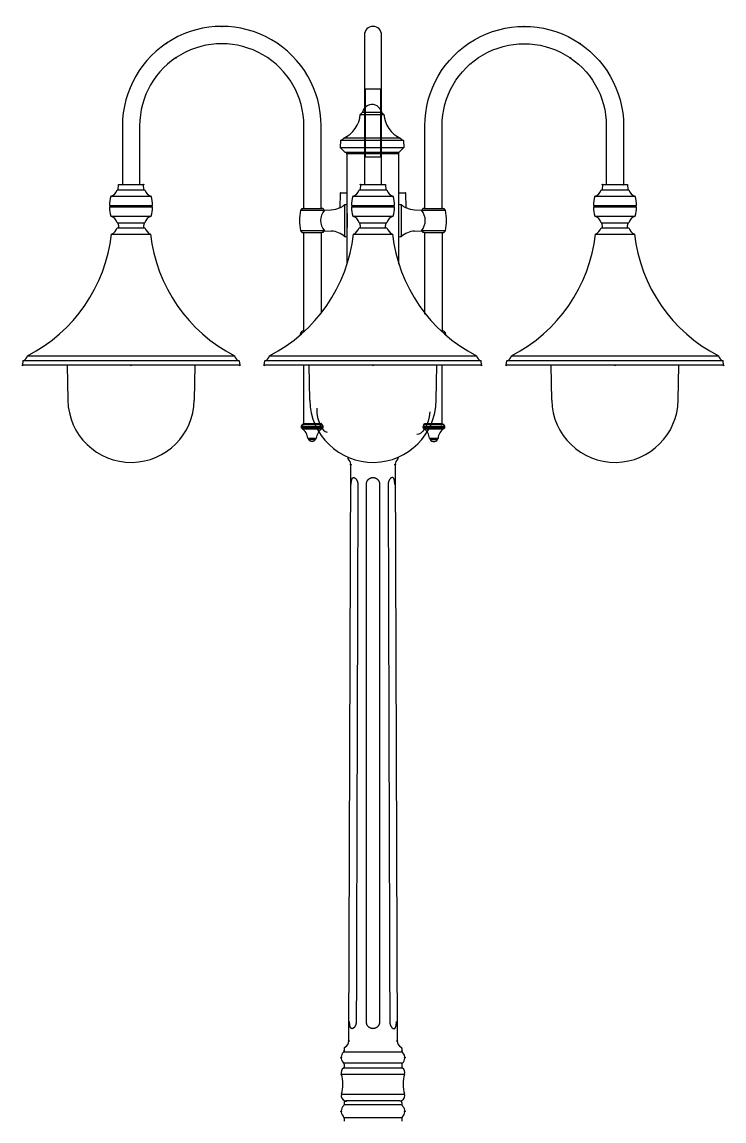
# Model space of a CAD drawing. Extents: x 0 to 232, y 0 to 425.
# Drawn here: x 0.1 to 116.3, y 242.7 to 424.4 of the extents above; entities that cross this region are included whole.
import ezdxf

# ---------------------------------------------------------------- set-up
doc = ezdxf.new("R2010")
doc.units = 0
doc.layers.add('LIVELLO_1', color=160, linetype='Continuous')

# ---------------------------------------------------------------- blocks, each defined once
blk = doc.blocks.new('AI9-BLK1')
at = {"layer": 'LIVELLO_1', "color": 7}
for p, q in [((-59.1, 209.56), (-59.1, 184.83)), ((-56.24, 184.83), (-56.24, 209.56)), ((-59.77, 196.44), (-55.88, 196.44)), ((-59.43, 196.84), (-56.23, 196.84)), ((-63.06, 192.14), (-63.08, 190.98)), ((-63.08, 190.98), (-62.31, 190.19)), ((-63.08, 190.98), (-52.57, 190.98)), ((-52.6, 192.14), (-63.06, 192.14)), ((-53.16, 192.53), (-62.5, 192.53)), ((-52.57, 190.98), (-53.35, 190.19)), ((-52.6, 192.14), (-52.57, 190.98)), ((-62.31, 190.19), (-53.35, 190.19)), ((-53.52, 189.95), (-62.09, 189.95)), ((-61.96, 190.02), (-59.1, 190.02)), ((-61.96, 171.71), (-61.96, 190.02)), ((-60.52, 189.95), (-60.52, 190.08)), ((-60.39, 190.06), (-60.39, 190.19)), ((-60.39, 190.02), (-60.39, 190.15)), ((-53.38, 190.02), (-56.24, 190.02)), ((-55.09, 190.08), (-55.09, 189.95)), ((-54.96, 190.15), (-54.96, 190.02)), ((-54.95, 190.19), (-54.95, 190.06)), ((-53.38, 171.71), (-53.38, 190.02)), ((-99.98, 183.97), (-95.41, 183.97)), ((-99.81, 183.97), (-99.77, 184.83)), ((-99.77, 184.83), (-95.62, 184.83)), ((-95.58, 183.97), (-95.62, 184.83)), ((-59.96, 183.97), (-55.39, 183.97)), ((-59.75, 184.83), (-59.79, 183.97)), ((-59.75, 184.83), (-55.6, 184.83)), ((-55.6, 184.83), (-55.55, 183.97)), ((-19.94, 183.97), (-15.36, 183.97)), ((-19.72, 184.83), (-19.77, 183.97)), ((-19.72, 184.83), (-15.58, 184.83)), ((-15.58, 184.83), (-15.53, 183.97)), ((-101.05, 182.9), (-94.34, 182.9)), ((-63.11, 183.41), (-63.15, 180.97)), ((-63.03, 183.48), (-61.96, 183.48)), ((-61.03, 182.9), (-54.32, 182.9)), ((-53.38, 183.48), (-52.31, 183.48)), ((-52.2, 180.97), (-52.24, 183.41)), ((-21, 182.9), (-14.29, 182.9)), ((-101.27, 181.4), (-94.12, 181.4)), ((-94.12, 181.12), (-101.27, 181.12)), ((-69.68, 180.6), (-65.68, 180.6)), ((-69.4, 180.89), (-69.21, 180.91)), ((-69.21, 180.91), (-66.14, 180.91)), ((-65.96, 180.89), (-66.14, 180.91)), ((-65.68, 180.6), (-64.57, 180.66)), ((-62.34, 176.21), (-62.34, 181.53)), ((-61.96, 180.04), (-61.96, 177.77)), ((-61.24, 181.4), (-54.1, 181.4)), ((-54.1, 181.12), (-61.24, 181.12)), ((-53.01, 181.53), (-53.01, 176.21)), ((-50.78, 180.66), (-49.67, 180.6)), ((-49.67, 180.6), (-45.66, 180.6)), ((-49.2, 180.91), (-49.38, 180.89)), ((-49.2, 180.91), (-46.13, 180.91)), ((-46.13, 180.91), (-45.95, 180.89)), ((-21.22, 181.4), (-14.08, 181.4)), ((-14.08, 181.12), (-21.22, 181.12)), ((-101.05, 179.61), (-94.34, 179.61)), ((-99.98, 178.54), (-95.41, 178.54)), ((-99.81, 178.54), (-99.77, 177.68)), ((-95.58, 178.54), (-95.62, 177.68)), ((-61.03, 179.61), (-54.32, 179.61)), ((-59.96, 178.54), (-55.39, 178.54)), ((-59.75, 177.68), (-59.79, 178.54)), ((-55.6, 177.68), (-55.55, 178.54)), ((-21, 179.61), (-14.29, 179.61)), ((-19.94, 178.54), (-15.36, 178.54)), ((-19.72, 177.68), (-19.77, 178.54)), ((-15.58, 177.68), (-15.53, 178.54)), ((-100.93, 176.66), (-94.46, 176.66)), ((-65.68, 177.21), (-69.68, 177.21)), ((-69.4, 176.92), (-69.21, 176.9)), ((-69.21, 176.9), (-66.14, 176.9)), ((-69.11, 160.61), (-69.11, 176.91)), ((-66.25, 176.9), (-66.25, 163.6)), ((-65.96, 176.92), (-66.14, 176.9)), ((-65.68, 177.21), (-64.57, 177.15)), ((-60.9, 176.66), (-54.44, 176.66)), ((-59.97, 177.68), (-59.35, 177.68)), ((-59.35, 177.68), (-55.37, 177.68)), ((-50.78, 177.15), (-49.67, 177.21)), ((-45.66, 177.21), (-49.67, 177.21)), ((-49.2, 176.9), (-49.38, 176.92)), ((-49.2, 176.9), (-46.13, 176.9)), ((-49.18, 176.75), (-49.18, 163.44)), ((-46.24, 176.91), (-46.24, 160.61)), ((-46.13, 176.9), (-45.95, 176.92)), ((-20.88, 176.66), (-14.42, 176.66)), ((-69.68, 160.31), (-69.33, 160.31)), ((-69.11, 160.61), (-69.4, 160.59)), ((-46.13, 160.61), (-46.35, 160.61)), ((-45.95, 160.59), (-46.13, 160.61)), ((-45.66, 160.31), (-46.02, 160.31)), ((-114.81, 156.55), (-80.58, 156.55)), ((-74.79, 156.55), (-40.56, 156.55)), ((-34.76, 156.55), (-0.54, 156.55)), ((-115.58, 155.68), (-115.67, 154.96)), ((-79.81, 155.68), (-115.58, 155.68)), ((-108.26, 154.96), (-108.15, 149.18)), ((-87.13, 154.96), (-87.24, 149.18)), ((-75.65, 154.96), (-75.56, 155.68)), ((-39.7, 154.96), (-75.65, 154.96)), ((-39.79, 155.68), (-75.56, 155.68)), ((-69.11, 145.24), (-69.11, 154.96)), ((-68.12, 149.18), (-68.24, 154.96)), ((-47.22, 149.18), (-47.11, 154.96)), ((-46.24, 145.24), (-46.24, 154.96)), ((-39.7, 154.96), (-39.79, 155.68)), ((0.24, 155.68), (-35.54, 155.68)), ((-28.1, 149.18), (-28.21, 154.96)), ((-7.2, 149.18), (-7.08, 154.96)), ((0.33, 154.96), (0.24, 155.68)), ((-69.33, 145.25), (-69.54, 144.91)), ((-69.54, 144.91), (-69.54, 144.75)), ((-69.54, 144.91), (-65.98, 144.91)), ((-69.54, 144.75), (-69.54, 144.61)), ((-69.54, 144.75), (-65.98, 144.75)), ((-65.98, 144.61), (-69.54, 144.61)), ((-69.4, 144.48), (-66.12, 144.48)), ((-69.33, 145.25), (-66.19, 145.25)), ((-66.38, 145.16), (-69.24, 145.16)), ((-66.25, 145.28), (-69.11, 145.28)), ((-67.28, 145.24), (-69.11, 145.24)), ((-66.19, 145.25), (-65.98, 144.91)), ((-65.98, 144.91), (-65.98, 144.75)), ((-65.98, 144.75), (-65.98, 144.61)), ((-49.4, 144.89), (-49.41, 144.73)), ((-49.41, 144.73), (-45.84, 144.73)), ((-49.41, 144.73), (-49.4, 144.59)), ((-49.19, 145.23), (-49.4, 144.89)), ((-45.85, 144.59), (-49.4, 144.59)), ((-49.3, 144.89), (-45.75, 144.89)), ((-49.26, 144.47), (-45.99, 144.47)), ((-46.37, 145.16), (-49.23, 145.16)), ((-49.19, 145.23), (-46.05, 145.23)), ((-46.24, 145.28), (-49.09, 145.28)), ((-46.24, 145.24), (-48.06, 145.24)), ((-46.05, 145.23), (-45.85, 144.89)), ((-45.85, 144.89), (-45.84, 144.73)), ((-45.84, 144.73), (-45.85, 144.59)), ((-68.47, 142.91), (-68.35, 142.71)), ((-68.47, 142.91), (-67.05, 142.91)), ((-68.35, 142.71), (-67.17, 142.71)), ((-67.05, 142.91), (-67.17, 142.71)), ((-48.34, 142.89), (-46.91, 142.89)), ((-48.34, 142.89), (-48.22, 142.69)), ((-48.22, 142.69), (-47.03, 142.69)), ((-47.62, 142.35), (-47.62, 142.35)), ((-46.91, 142.89), (-47.03, 142.69)), ((-61.86, 139.78), (-61.86, 139.64)), ((-61.67, 43.25), (-61.35, 138.59)), ((-53.99, 138.59), (-53.67, 43.25)), ((-53.49, 139.78), (-53.49, 139.64)), ((-62.46, 42.02), (-62.46, 41.55)), ((-52.88, 42.02), (-52.88, 41.55)), ((-52.81, 41.39), (-62.53, 41.39)), ((-52.79, 38.76), (-62.56, 38.76)), ((-52.81, 39.59), (-62.53, 39.59)), ((-62.46, 39.42), (-62.46, 38.94)), ((-52.88, 39.42), (-52.88, 38.94)), ((-62.91, 37.78), (-52.44, 37.78)), ((-62.89, 34.43), (-52.46, 34.43)), ((-62.46, 33.09), (-62.46, 32.68)), ((-62.25, 33.3), (-61.96, 33.33)), ((-53.22, 33.33), (-62.13, 33.33)), ((-53.38, 33.33), (-61.96, 33.33)), ((-53.1, 33.3), (-53.38, 33.33)), ((-52.88, 33.09), (-52.88, 32.68)), ((-52.88, 32.68), (-62.46, 32.68)), ((-52.88, 30.56), (-62.46, 30.56)), ((-62.46, 30.56), (-62.46, 30.01)), ((-52.88, 30.56), (-52.88, 30.01))]:
    blk.add_line(p, q, dxfattribs=at)
at = {"layer": 'LIVELLO_1', "color": 250}
for p, q in [((-69.52, 144.75), (-66, 144.75)), ((-49.38, 144.73), (-45.86, 144.73))]:
    blk.add_line(p, q, dxfattribs=at)
at = {"layer": 'LIVELLO_1', "color": 7}
blk.add_lwpolyline([(-56.45, 189.36), (-58.93, 189.36), (-58.93, 200.65), (-56.45, 200.65)], close=True, dxfattribs=at)
for points in [[(-100, 177.68), (-96.02, 177.68), (-95.4, 177.68)], [(-19.95, 177.68), (-19.33, 177.68), (-15.35, 177.68)], [(-79.81, 155.68), (-79.72, 154.96), (-115.67, 154.96)], [(0.33, 154.96), (-35.62, 154.96), (-35.54, 155.68)]]:
    blk.add_lwpolyline(points, dxfattribs=at)
for centre, radius in [((-82.69, 210.99), 0.066), ((-90.28, 205.81), 0.067), ((-69.11, 180.91), 0.066), ((-46.24, 180.91), 0.066), ((-95.62, 177.68), 0.065), ((-19.72, 177.68), 0.0661), ((-115.67, 154.96), 0.067), ((-115.67, 154.96), 0.067), ((-115.67, 154.96), 0.067), ((-97.7, 154.96), 0.067), ((-79.72, 154.96), 0.067), ((-39.7, 154.96), 0.067), ((-39.7, 154.96), 0.067), ((-39.7, 154.96), 0.067), ((0.33, 154.96), 0.067), ((0.33, 154.96), 0.067), ((0.33, 154.96), 0.067), ((-69.24, 145.16), 0.0655), ((-69.24, 145.16), 0.0655), ((-69.24, 145.16), 0.0655), ((-69.11, 145.24), 0.066), ((-69.11, 145.24), 0.066), ((-69.11, 145.24), 0.066), ((-66.38, 145.16), 0.065), ((-46.24, 145.24), 0.066), ((-46.24, 145.24), 0.066), ((-46.24, 145.24), 0.066), ((-61.67, 43.25), 0.065), ((-53.67, 43.25), 0.0661), ((-62.46, 41.55), 0.065), ((-52.88, 41.55), 0.066), ((-62.25, 33.3), 0.066), ((-62.94, 31.62), 0.065), ((-52.41, 31.62), 0.065)]:
    blk.add_circle(centre, radius, dxfattribs=at)
for centre, major_axis, ratio in [((-32.66, 210.99), (0.067, 0), 0.979465), ((-91.88, 208.18), (-0.0025, -0.0675), 0.962352), ((-23.46, 208.18), (-0.0004, -0.0675), 0.978296), ((-25.06, 205.81), (-0.001, -0.0675), 0.984579), ((-99.13, 184.83), (0.066, 0), 0.932148), ((-95.62, 184.83), (0.065, 0), 0.945963), ((-59.75, 184.83), (0.068, 0), 0.905199), ((-56.24, 184.83), (0.067, 0), 0.91777), ((-19.72, 184.83), (0.0661, 0), 0.930944), ((-16.22, 184.83), (0.065, 0), 0.946475), ((-59.75, 177.68), (0.068, 0), 0.963486), ((-75.65, 154.96), (-0.0016, -0.0674), 0.965188), ((-57.67, 154.96), (0.0005, -0.0674), 0.979511), ((-35.62, 154.96), (-0.0006, -0.0674), 0.980779), ((-17.65, 154.96), (0.0009, -0.0674), 0.987132), ((-49.23, 145.16), (0.067, 0), 0.976894), ((-49.1, 145.28), (0.0025, -0.0675), 0.962352), ((-46.37, 145.16), (0.0666, 0), 0.983285), ((-46.37, 145.16), (0.0666, 0), 0.983285), ((-46.37, 145.16), (0.0666, 0), 0.983285), ((-46.24, 145.28), (0.0005, -0.0675), 0.977012), ((-46.24, 145.28), (0.0005, -0.0675), 0.977012), ((-46.24, 145.28), (0.0005, -0.0675), 0.977012), ((-61.35, 138.54), (-0.0015, -0.0675), 0.978086), ((-53.99, 138.54), (-0.001, -0.0675), 0.984579), ((-62.94, 40.49), (0.065, 0), 0.978238), ((-52.41, 40.49), (0.065, 0), 0.977743), ((-62.12, 33.33), (-0.001, -0.0715), 0.930023), ((-62.46, 30.56), (0.065, 0), 0.978238), ((-52.88, 30.56), (0.066, 0), 0.963733)]:
    blk.add_ellipse(centre, major_axis=major_axis, ratio=ratio, dxfattribs=at)
for points, knots in [([(-66.25, 180.91), (-66.25, 180.91), (-66.25, 194.55), (-66.25, 194.55), (-66.25, 200.43), (-69.38, 205.85), (-74.47, 208.79), (-79.56, 211.73), (-85.82, 211.73), (-90.91, 208.79), (-96, 205.85), (-99.12, 200.43), (-99.12, 194.55), (-99.12, 194.55), (-99.12, 184.83), (-99.12, 184.83)], [0, 0, 0, 0, 1, 1, 1, 2, 2, 2, 3, 3, 3, 4, 4, 4, 5, 5, 5, 5]), ([(-56.24, 209.56), (-56.24, 210.35), (-56.88, 210.99), (-57.67, 210.99), (-58.46, 210.99), (-59.1, 210.35), (-59.1, 209.56)], [0, 0, 0, 0, 1, 1, 1, 2, 2, 2, 2]), ([(-49.1, 180.91), (-49.1, 180.91), (-49.1, 194.55), (-49.1, 194.55), (-49.1, 200.43), (-45.96, 205.85), (-40.88, 208.79), (-35.79, 211.73), (-29.52, 211.73), (-24.44, 208.79), (-19.35, 205.85), (-16.22, 200.43), (-16.22, 194.55), (-16.22, 194.55), (-16.22, 184.83), (-16.22, 184.83)], [0, 0, 0, 0, 1, 1, 1, 2, 2, 2, 3, 3, 3, 4, 4, 4, 5, 5, 5, 5]), ([(-69.11, 180.91), (-69.11, 180.91), (-69.11, 194.55), (-69.11, 194.55), (-69.11, 199.41), (-71.7, 203.89), (-75.9, 206.31), (-80.1, 208.74), (-85.28, 208.74), (-89.48, 206.31), (-93.68, 203.89), (-96.27, 199.41), (-96.27, 194.55), (-96.27, 194.55), (-96.27, 184.83), (-96.27, 184.83)], [0, 0, 0, 0, 1, 1, 1, 2, 2, 2, 3, 3, 3, 4, 4, 4, 5, 5, 5, 5]), ([(-46.24, 180.91), (-46.24, 180.91), (-46.24, 194.55), (-46.24, 194.55), (-46.24, 199.41), (-43.65, 203.89), (-39.45, 206.31), (-35.24, 208.74), (-30.07, 208.74), (-25.87, 206.31), (-21.67, 203.89), (-19.08, 199.41), (-19.08, 194.55), (-19.08, 194.55), (-19.08, 184.83), (-19.08, 184.83)], [0, 0, 0, 0, 1, 1, 1, 2, 2, 2, 3, 3, 3, 4, 4, 4, 5, 5, 5, 5]), ([(-56.23, 196.84), (-56.46, 197.72), (-57.36, 198.25), (-58.25, 198.02), (-58.83, 197.87), (-59.28, 197.42), (-59.43, 196.84)], [0, 0, 0, 0, 1, 1, 1, 2, 2, 2, 2]), ([(-101.27, 181.12), (-101.19, 181.12), (-101.13, 181.18), (-101.13, 181.26), (-101.13, 181.34), (-101.19, 181.4), (-101.27, 181.4)], [0, 0, 0, 0, 1, 1, 1, 2, 2, 2, 2]), ([(-94.12, 181.4), (-94.2, 181.4), (-94.27, 181.34), (-94.27, 181.26), (-94.27, 181.18), (-94.2, 181.12), (-94.12, 181.12)], [0, 0, 0, 0, 1, 1, 1, 2, 2, 2, 2]), ([(-61.24, 181.12), (-61.17, 181.12), (-61.1, 181.18), (-61.1, 181.26), (-61.1, 181.34), (-61.17, 181.4), (-61.24, 181.4)], [0, 0, 0, 0, 1, 1, 1, 2, 2, 2, 2]), ([(-54.1, 181.4), (-54.18, 181.4), (-54.24, 181.34), (-54.24, 181.26), (-54.24, 181.18), (-54.18, 181.12), (-54.1, 181.12)], [0, 0, 0, 0, 1, 1, 1, 2, 2, 2, 2]), ([(-21.22, 181.12), (-21.14, 181.12), (-21.08, 181.18), (-21.08, 181.26), (-21.08, 181.34), (-21.14, 181.4), (-21.22, 181.4)], [0, 0, 0, 0, 1, 1, 1, 2, 2, 2, 2]), ([(-14.08, 181.4), (-14.16, 181.4), (-14.22, 181.34), (-14.22, 181.26), (-14.22, 181.18), (-14.16, 181.12), (-14.08, 181.12)], [0, 0, 0, 0, 1, 1, 1, 2, 2, 2, 2]), ([(-108.15, 149.18), (-108.05, 143.41), (-103.29, 138.81), (-97.52, 138.91), (-91.88, 139), (-87.34, 143.54), (-87.24, 149.18)], [0, 0, 0, 0, 1, 1, 1, 2, 2, 2, 2]), ([(-68.12, 149.18), (-68.03, 143.41), (-63.27, 138.81), (-57.5, 138.91), (-51.86, 139), (-47.32, 143.54), (-47.22, 149.18)], [0, 0, 0, 0, 1, 1, 1, 2, 2, 2, 2]), ([(-28.1, 149.18), (-28, 143.41), (-23.25, 138.81), (-17.47, 138.91), (-11.84, 139), (-7.29, 143.54), (-7.2, 149.18)], [0, 0, 0, 0, 1, 1, 1, 2, 2, 2, 2]), ([(-69.11, 145.34), (-69.07, 145.34), (-69.04, 145.31), (-69.04, 145.28), (-69.04, 145.24), (-69.07, 145.21), (-69.11, 145.21), (-69.15, 145.21), (-69.17, 145.24), (-69.17, 145.28), (-69.17, 145.31), (-69.15, 145.34), (-69.11, 145.34), (-69.07, 145.34), (-69.04, 145.31), (-69.04, 145.28), (-69.04, 145.24), (-69.07, 145.21), (-69.11, 145.21), (-69.15, 145.21), (-69.17, 145.24), (-69.17, 145.28), (-69.17, 145.31), (-69.15, 145.34), (-69.11, 145.34), (-69.07, 145.34), (-69.04, 145.31), (-69.04, 145.28), (-69.04, 145.24), (-69.07, 145.21), (-69.11, 145.21), (-69.15, 145.21), (-69.17, 145.24), (-69.17, 145.28), (-69.17, 145.31), (-69.15, 145.34), (-69.11, 145.34)], [0, 0, 0, 0, 1, 1, 1, 2, 2, 2, 3, 3, 3, 4, 4, 4, 5, 5, 5, 6, 6, 6, 7, 7, 7, 8, 8, 8, 9, 9, 9, 10, 10, 10, 11, 11, 11, 12, 12, 12, 12]), ([(-66.25, 145.34), (-66.21, 145.34), (-66.18, 145.31), (-66.18, 145.28), (-66.18, 145.24), (-66.21, 145.21), (-66.25, 145.21), (-66.29, 145.21), (-66.31, 145.24), (-66.31, 145.28), (-66.31, 145.31), (-66.29, 145.34), (-66.25, 145.34)], [0, 0, 0, 0, 1, 1, 1, 2, 2, 2, 3, 3, 3, 4, 4, 4, 4]), ([(-61.27, 135.24), (-61.27, 135.24), (-61.27, 135.37), (-61.27, 135.37), (-61.27, 135.4), (-61.27, 135.45), (-61.27, 135.48), (-61.27, 135.51), (-61.26, 135.55), (-61.26, 135.58), (-61.26, 135.61), (-61.26, 135.63), (-61.25, 135.66), (-61.25, 135.69), (-61.25, 135.71), (-61.25, 135.72), (-61.24, 135.74), (-61.24, 135.76), (-61.24, 135.78), (-61.24, 135.8), (-61.24, 135.82), (-61.23, 135.84), (-61.23, 135.86), (-61.23, 135.88), (-61.22, 135.9), (-61.22, 135.92), (-61.22, 135.94), (-61.21, 135.96), (-61.21, 135.98), (-61.21, 136), (-61.2, 136.01), (-61.2, 136.03), (-61.19, 136.05), (-61.19, 136.06), (-61.18, 136.08), (-61.18, 136.09), (-61.17, 136.11), (-61.17, 136.13), (-61.16, 136.14), (-61.15, 136.15), (-61.15, 136.17), (-61.14, 136.18), (-61.14, 136.19), (-61.13, 136.21), (-61.13, 136.22), (-61.12, 136.23), (-61.11, 136.24), (-61.1, 136.25), (-61.1, 136.26), (-61.09, 136.27), (-61.09, 136.28), (-61.08, 136.29), (-61.07, 136.3), (-61.07, 136.31), (-61.06, 136.31), (-61.05, 136.32), (-61.04, 136.33), (-61.04, 136.34), (-61.03, 136.34), (-61.02, 136.35), (-61.01, 136.35), (-61.01, 136.36), (-61, 136.37), (-60.99, 136.37), (-60.99, 136.37), (-60.98, 136.38), (-60.97, 136.38), (-60.96, 136.39), (-60.95, 136.39), (-60.94, 136.39), (-60.93, 136.39), (-60.93, 136.4), (-60.92, 136.4), (-60.91, 136.4), (-60.9, 136.4), (-60.89, 136.4), (-60.89, 136.4), (-60.87, 136.4), (-60.87, 136.4), (-60.87, 136.4), (-60.84, 136.4), (-60.84, 136.4), (-60.83, 136.4), (-60.82, 136.4), (-60.81, 136.4), (-60.8, 136.39), (-60.79, 136.39), (-60.78, 136.39), (-60.77, 136.39), (-60.76, 136.39), (-60.75, 136.38), (-60.74, 136.37), (-60.73, 136.37), (-60.72, 136.37), (-60.71, 136.36), (-60.7, 136.36), (-60.7, 136.35), (-60.68, 136.35), (-60.67, 136.34), (-60.67, 136.34), (-60.66, 136.33), (-60.64, 136.32), (-60.64, 136.31), (-60.62, 136.31), (-60.61, 136.3), (-60.6, 136.29), (-60.59, 136.28), (-60.58, 136.27), (-60.57, 136.26), (-60.56, 136.25), (-60.55, 136.24), (-60.54, 136.23), (-60.53, 136.22), (-60.52, 136.21), (-60.51, 136.2), (-60.5, 136.18), (-60.48, 136.17), (-60.47, 136.16), (-60.46, 136.14), (-60.45, 136.13), (-60.44, 136.11), (-60.43, 136.1), (-60.42, 136.08), (-60.41, 136.06), (-60.4, 136.05), (-60.39, 136.03), (-60.38, 136.01), (-60.37, 136), (-60.36, 135.98), (-60.35, 135.96), (-60.34, 135.94), (-60.33, 135.92), (-60.32, 135.91), (-60.31, 135.88), (-60.3, 135.86), (-60.29, 135.84), (-60.29, 135.82), (-60.28, 135.8), (-60.27, 135.79), (-60.26, 135.76), (-60.26, 135.74), (-60.25, 135.72), (-60.24, 135.71), (-60.24, 135.69), (-60.23, 135.66), (-60.22, 135.63), (-60.22, 135.61), (-60.21, 135.58), (-60.21, 135.55), (-60.2, 135.51), (-60.2, 135.49), (-60.19, 135.45), (-60.19, 135.41), (-60.18, 135.37), (-60.18, 135.32), (-60.18, 135.28), (-60.18, 135.24)], [0, 0, 0, 0, 1, 1, 1, 2, 2, 2, 3, 3, 3, 4, 4, 4, 5, 5, 5, 6, 6, 6, 7, 7, 7, 8, 8, 8, 9, 9, 9, 10, 10, 10, 11, 11, 11, 12, 12, 12, 13, 13, 13, 14, 14, 14, 15, 15, 15, 16, 16, 16, 17, 17, 17, 18, 18, 18, 19, 19, 19, 20, 20, 20, 21, 21, 21, 22, 22, 22, 23, 23, 23, 24, 24, 24, 25, 25, 25, 26, 26, 26, 27, 27, 27, 28, 28, 28, 29, 29, 29, 30, 30, 30, 31, 31, 31, 32, 32, 32, 33, 33, 33, 34, 34, 34, 35, 35, 35, 36, 36, 36, 37, 37, 37, 38, 38, 38, 39, 39, 39, 40, 40, 40, 41, 41, 41, 42, 42, 42, 43, 43, 43, 44, 44, 44, 45, 45, 45, 46, 46, 46, 47, 47, 47, 48, 48, 48, 49, 49, 49, 50, 50, 50, 51, 51, 51, 52, 52, 52, 52]), ([(-58.77, 135.24), (-58.77, 135.27), (-58.77, 135.32), (-58.76, 135.36), (-58.76, 135.4), (-58.76, 135.43), (-58.75, 135.47), (-58.74, 135.5), (-58.73, 135.53), (-58.73, 135.56), (-58.72, 135.58), (-58.71, 135.61), (-58.7, 135.64), (-58.7, 135.66), (-58.69, 135.68), (-58.68, 135.69), (-58.68, 135.72), (-58.67, 135.73), (-58.66, 135.75), (-58.65, 135.77), (-58.64, 135.79), (-58.63, 135.81), (-58.62, 135.83), (-58.61, 135.85), (-58.6, 135.86), (-58.59, 135.88), (-58.58, 135.9), (-58.57, 135.92), (-58.55, 135.94), (-58.54, 135.96), (-58.53, 135.97), (-58.51, 135.99), (-58.5, 136.01), (-58.49, 136.02), (-58.47, 136.04), (-58.46, 136.06), (-58.45, 136.07), (-58.43, 136.08), (-58.42, 136.1), (-58.4, 136.11), (-58.39, 136.13), (-58.37, 136.14), (-58.36, 136.15), (-58.34, 136.17), (-58.33, 136.18), (-58.31, 136.19), (-58.3, 136.2), (-58.28, 136.22), (-58.26, 136.23), (-58.25, 136.24), (-58.23, 136.25), (-58.21, 136.25), (-58.2, 136.26), (-58.18, 136.27), (-58.16, 136.28), (-58.15, 136.29), (-58.13, 136.3), (-58.12, 136.31), (-58.1, 136.31), (-58.08, 136.32), (-58.07, 136.33), (-58.05, 136.33), (-58.04, 136.34), (-58.02, 136.34), (-58.01, 136.35), (-57.99, 136.35), (-57.98, 136.36), (-57.96, 136.37), (-57.93, 136.37), (-57.92, 136.37), (-57.89, 136.38), (-57.87, 136.39), (-57.85, 136.39), (-57.82, 136.39), (-57.79, 136.4), (-57.77, 136.4), (-57.74, 136.4), (-57.71, 136.4), (-57.67, 136.4)], [0, 0, 0, 0, 1, 1, 1, 2, 2, 2, 3, 3, 3, 4, 4, 4, 5, 5, 5, 6, 6, 6, 7, 7, 7, 8, 8, 8, 9, 9, 9, 10, 10, 10, 11, 11, 11, 12, 12, 12, 13, 13, 13, 14, 14, 14, 15, 15, 15, 16, 16, 16, 17, 17, 17, 18, 18, 18, 19, 19, 19, 20, 20, 20, 21, 21, 21, 22, 22, 22, 23, 23, 23, 24, 24, 24, 25, 25, 25, 26, 26, 26, 26]), ([(-57.67, 136.4), (-57.64, 136.4), (-57.61, 136.4), (-57.58, 136.4), (-57.55, 136.4), (-57.52, 136.39), (-57.5, 136.39), (-57.48, 136.39), (-57.45, 136.38), (-57.43, 136.37), (-57.41, 136.37), (-57.39, 136.37), (-57.37, 136.36), (-57.36, 136.35), (-57.34, 136.35), (-57.32, 136.34), (-57.31, 136.34), (-57.29, 136.33), (-57.28, 136.33), (-57.26, 136.32), (-57.25, 136.31), (-57.23, 136.31), (-57.21, 136.3), (-57.2, 136.29), (-57.18, 136.28), (-57.17, 136.27), (-57.15, 136.26), (-57.13, 136.26), (-57.12, 136.25), (-57.1, 136.24), (-57.08, 136.23), (-57.07, 136.22), (-57.05, 136.2), (-57.03, 136.19), (-57.02, 136.18), (-57, 136.17), (-56.99, 136.15), (-56.97, 136.14), (-56.96, 136.13), (-56.94, 136.11), (-56.93, 136.1), (-56.92, 136.09), (-56.9, 136.07), (-56.89, 136.06), (-56.87, 136.04), (-56.86, 136.02), (-56.84, 136.01), (-56.83, 135.99), (-56.82, 135.97), (-56.81, 135.96), (-56.79, 135.94), (-56.78, 135.92), (-56.77, 135.91), (-56.76, 135.89), (-56.75, 135.87), (-56.74, 135.85), (-56.72, 135.83), (-56.71, 135.81), (-56.7, 135.79), (-56.7, 135.77), (-56.69, 135.75), (-56.68, 135.73), (-56.67, 135.72), (-56.66, 135.69), (-56.65, 135.68), (-56.65, 135.66), (-56.64, 135.64), (-56.63, 135.61), (-56.63, 135.58), (-56.62, 135.56), (-56.61, 135.53), (-56.6, 135.5), (-56.6, 135.47), (-56.59, 135.43), (-56.58, 135.4), (-56.58, 135.36), (-56.58, 135.32), (-56.58, 135.27), (-56.58, 135.24)], [0, 0, 0, 0, 1, 1, 1, 2, 2, 2, 3, 3, 3, 4, 4, 4, 5, 5, 5, 6, 6, 6, 7, 7, 7, 8, 8, 8, 9, 9, 9, 10, 10, 10, 11, 11, 11, 12, 12, 12, 13, 13, 13, 14, 14, 14, 15, 15, 15, 16, 16, 16, 17, 17, 17, 18, 18, 18, 19, 19, 19, 20, 20, 20, 21, 21, 21, 22, 22, 22, 23, 23, 23, 24, 24, 24, 25, 25, 25, 26, 26, 26, 26]), ([(-54.07, 135.24), (-54.07, 135.28), (-54.07, 135.32), (-54.07, 135.37), (-54.07, 135.4), (-54.07, 135.45), (-54.08, 135.48), (-54.08, 135.51), (-54.08, 135.55), (-54.08, 135.58), (-54.08, 135.61), (-54.09, 135.63), (-54.09, 135.66), (-54.09, 135.69), (-54.09, 135.71), (-54.1, 135.72), (-54.1, 135.74), (-54.1, 135.76), (-54.1, 135.78), (-54.11, 135.8), (-54.11, 135.82), (-54.11, 135.84), (-54.11, 135.86), (-54.12, 135.88), (-54.12, 135.9), (-54.12, 135.92), (-54.13, 135.94), (-54.13, 135.96), (-54.14, 135.98), (-54.14, 136), (-54.15, 136.01), (-54.15, 136.03), (-54.15, 136.05), (-54.16, 136.06), (-54.16, 136.08), (-54.17, 136.09), (-54.18, 136.11), (-54.18, 136.13), (-54.18, 136.14), (-54.19, 136.15), (-54.2, 136.17), (-54.2, 136.18), (-54.21, 136.19), (-54.21, 136.21), (-54.22, 136.22), (-54.22, 136.23), (-54.23, 136.24), (-54.24, 136.25), (-54.24, 136.26), (-54.25, 136.27), (-54.26, 136.28), (-54.27, 136.29), (-54.27, 136.3), (-54.28, 136.31), (-54.29, 136.31), (-54.29, 136.32), (-54.3, 136.33), (-54.31, 136.34), (-54.32, 136.34), (-54.32, 136.35), (-54.33, 136.35), (-54.34, 136.36), (-54.35, 136.37), (-54.35, 136.37), (-54.36, 136.37), (-54.37, 136.38), (-54.38, 136.38), (-54.38, 136.39), (-54.4, 136.39), (-54.4, 136.39), (-54.41, 136.39), (-54.42, 136.4), (-54.43, 136.4), (-54.43, 136.4), (-54.44, 136.4), (-54.45, 136.4), (-54.45, 136.4), (-54.48, 136.4), (-54.48, 136.4), (-54.48, 136.4), (-54.51, 136.4), (-54.51, 136.4), (-54.52, 136.4), (-54.53, 136.4), (-54.54, 136.4), (-54.54, 136.39), (-54.55, 136.39), (-54.56, 136.39), (-54.57, 136.39), (-54.58, 136.39), (-54.59, 136.38), (-54.6, 136.37), (-54.61, 136.37), (-54.62, 136.37), (-54.63, 136.36), (-54.64, 136.36), (-54.65, 136.35), (-54.66, 136.35), (-54.67, 136.34), (-54.68, 136.34), (-54.69, 136.33), (-54.7, 136.32), (-54.71, 136.31), (-54.72, 136.31), (-54.74, 136.3), (-54.74, 136.29), (-54.75, 136.28), (-54.77, 136.27), (-54.77, 136.26), (-54.79, 136.25), (-54.8, 136.24), (-54.81, 136.23), (-54.82, 136.22), (-54.83, 136.21), (-54.84, 136.19), (-54.85, 136.18), (-54.86, 136.17), (-54.88, 136.15), (-54.88, 136.14), (-54.89, 136.13), (-54.91, 136.11), (-54.92, 136.09), (-54.93, 136.08), (-54.94, 136.06), (-54.95, 136.05), (-54.96, 136.03), (-54.97, 136.01), (-54.98, 136), (-54.99, 135.98), (-55, 135.96), (-55.01, 135.94), (-55.02, 135.92), (-55.03, 135.9), (-55.04, 135.88), (-55.04, 135.86), (-55.05, 135.84), (-55.06, 135.82), (-55.07, 135.8), (-55.07, 135.78), (-55.08, 135.76), (-55.09, 135.74), (-55.09, 135.72), (-55.1, 135.71), (-55.1, 135.68), (-55.11, 135.66), (-55.12, 135.63), (-55.13, 135.61), (-55.13, 135.58), (-55.14, 135.55), (-55.14, 135.51), (-55.15, 135.48), (-55.16, 135.45), (-55.16, 135.4), (-55.16, 135.37), (-55.17, 135.32), (-55.17, 135.28), (-55.17, 135.24)], [0, 0, 0, 0, 1, 1, 1, 2, 2, 2, 3, 3, 3, 4, 4, 4, 5, 5, 5, 6, 6, 6, 7, 7, 7, 8, 8, 8, 9, 9, 9, 10, 10, 10, 11, 11, 11, 12, 12, 12, 13, 13, 13, 14, 14, 14, 15, 15, 15, 16, 16, 16, 17, 17, 17, 18, 18, 18, 19, 19, 19, 20, 20, 20, 21, 21, 21, 22, 22, 22, 23, 23, 23, 24, 24, 24, 25, 25, 25, 26, 26, 26, 27, 27, 27, 28, 28, 28, 29, 29, 29, 30, 30, 30, 31, 31, 31, 32, 32, 32, 33, 33, 33, 34, 34, 34, 35, 35, 35, 36, 36, 36, 37, 37, 37, 38, 38, 38, 39, 39, 39, 40, 40, 40, 41, 41, 41, 42, 42, 42, 43, 43, 43, 44, 44, 44, 45, 45, 45, 46, 46, 46, 47, 47, 47, 48, 48, 48, 49, 49, 49, 50, 50, 50, 51, 51, 51, 52, 52, 52, 52]), ([(-60.18, 135.24), (-60.22, 120.44), (-60.26, 105.64), (-60.31, 90.84), (-60.35, 76.05), (-60.4, 61.25), (-60.44, 46.45)], [0, 0, 0, 0, 1, 1, 1, 2, 2, 2, 2]), ([(-58.77, 46.45), (-58.77, 61.25), (-58.77, 76.05), (-58.77, 90.84), (-58.77, 90.84), (-58.77, 135.24), (-58.77, 135.24)], [0, 0, 0, 0, 1, 1, 1, 2, 2, 2, 2]), ([(-56.58, 135.24), (-56.58, 120.44), (-56.57, 105.64), (-56.57, 90.84), (-56.57, 76.05), (-56.57, 61.25), (-56.57, 46.45)], [0, 0, 0, 0, 1, 1, 1, 2, 2, 2, 2]), ([(-55.17, 135.24), (-55.12, 120.44), (-55.08, 105.64), (-55.04, 90.84), (-54.99, 76.05), (-54.95, 61.25), (-54.9, 46.45)], [0, 0, 0, 0, 1, 1, 1, 2, 2, 2, 2]), ([(-60.44, 46.45), (-60.45, 46.41), (-60.45, 46.37), (-60.45, 46.32), (-60.45, 46.28), (-60.45, 46.24), (-60.46, 46.2), (-60.47, 46.17), (-60.47, 46.14), (-60.48, 46.11), (-60.48, 46.08), (-60.49, 46.05), (-60.5, 46.02), (-60.5, 46), (-60.51, 45.98), (-60.52, 45.96), (-60.52, 45.94), (-60.53, 45.92), (-60.54, 45.91), (-60.55, 45.88), (-60.55, 45.86), (-60.56, 45.84), (-60.57, 45.83), (-60.58, 45.8), (-60.59, 45.78), (-60.59, 45.77), (-60.6, 45.75), (-60.61, 45.73), (-60.62, 45.71), (-60.63, 45.69), (-60.64, 45.68), (-60.65, 45.66), (-60.66, 45.64), (-60.67, 45.63), (-60.68, 45.61), (-60.69, 45.6), (-60.7, 45.58), (-60.71, 45.57), (-60.72, 45.55), (-60.73, 45.54), (-60.74, 45.52), (-60.75, 45.51), (-60.77, 45.5), (-60.78, 45.49), (-60.78, 45.47), (-60.79, 45.46), (-60.81, 45.45), (-60.81, 45.44), (-60.83, 45.43), (-60.84, 45.42), (-60.85, 45.41), (-60.86, 45.4), (-60.87, 45.4), (-60.88, 45.39), (-60.89, 45.38), (-60.9, 45.37), (-60.91, 45.37), (-60.92, 45.36), (-60.93, 45.35), (-60.94, 45.35), (-60.95, 45.34), (-60.96, 45.33), (-60.97, 45.33), (-60.98, 45.32), (-60.99, 45.32), (-61, 45.32), (-61.01, 45.31), (-61.02, 45.3), (-61.03, 45.3), (-61.04, 45.3), (-61.05, 45.3), (-61.06, 45.29), (-61.07, 45.29), (-61.08, 45.29), (-61.09, 45.29), (-61.1, 45.29), (-61.1, 45.28), (-61.11, 45.28), (-61.12, 45.28), (-61.12, 45.28), (-61.15, 45.28), (-61.15, 45.28), (-61.16, 45.29), (-61.17, 45.29), (-61.18, 45.29), (-61.19, 45.29), (-61.19, 45.29), (-61.2, 45.3), (-61.21, 45.3), (-61.22, 45.3), (-61.23, 45.3), (-61.24, 45.31), (-61.24, 45.31), (-61.25, 45.32), (-61.26, 45.32), (-61.27, 45.33), (-61.28, 45.33), (-61.28, 45.34), (-61.29, 45.35), (-61.3, 45.35), (-61.31, 45.36), (-61.31, 45.36), (-61.32, 45.37), (-61.33, 45.38), (-61.33, 45.39), (-61.34, 45.4), (-61.35, 45.4), (-61.35, 45.41), (-61.36, 45.42), (-61.37, 45.43), (-61.38, 45.44), (-61.38, 45.45), (-61.39, 45.47), (-61.4, 45.48), (-61.4, 45.49), (-61.41, 45.5), (-61.41, 45.52), (-61.42, 45.53), (-61.43, 45.55), (-61.43, 45.56), (-61.44, 45.57), (-61.44, 45.59), (-61.45, 45.6), (-61.45, 45.62), (-61.46, 45.64), (-61.46, 45.65), (-61.47, 45.67), (-61.47, 45.69), (-61.48, 45.7), (-61.48, 45.72), (-61.48, 45.74), (-61.49, 45.76), (-61.49, 45.78), (-61.49, 45.8), (-61.5, 45.82), (-61.5, 45.84), (-61.5, 45.86), (-61.51, 45.88), (-61.51, 45.9), (-61.51, 45.92), (-61.52, 45.94), (-61.52, 45.96), (-61.52, 45.98), (-61.52, 46), (-61.52, 46.02), (-61.53, 46.05), (-61.53, 46.08), (-61.53, 46.11), (-61.54, 46.14), (-61.54, 46.17), (-61.54, 46.2), (-61.54, 46.24), (-61.54, 46.28), (-61.54, 46.32), (-61.55, 46.36), (-61.55, 46.41), (-61.55, 46.45)], [0, 0, 0, 0, 1, 1, 1, 2, 2, 2, 3, 3, 3, 4, 4, 4, 5, 5, 5, 6, 6, 6, 7, 7, 7, 8, 8, 8, 9, 9, 9, 10, 10, 10, 11, 11, 11, 12, 12, 12, 13, 13, 13, 14, 14, 14, 15, 15, 15, 16, 16, 16, 17, 17, 17, 18, 18, 18, 19, 19, 19, 20, 20, 20, 21, 21, 21, 22, 22, 22, 23, 23, 23, 24, 24, 24, 25, 25, 25, 26, 26, 26, 27, 27, 27, 28, 28, 28, 29, 29, 29, 30, 30, 30, 31, 31, 31, 32, 32, 32, 33, 33, 33, 34, 34, 34, 35, 35, 35, 36, 36, 36, 37, 37, 37, 38, 38, 38, 39, 39, 39, 40, 40, 40, 41, 41, 41, 42, 42, 42, 43, 43, 43, 44, 44, 44, 45, 45, 45, 46, 46, 46, 47, 47, 47, 48, 48, 48, 49, 49, 49, 50, 50, 50, 51, 51, 51, 52, 52, 52, 52]), ([(-57.67, 45.28), (-57.71, 45.28), (-57.74, 45.29), (-57.77, 45.29), (-57.8, 45.29), (-57.83, 45.3), (-57.86, 45.3), (-57.89, 45.31), (-57.91, 45.31), (-57.93, 45.32), (-57.96, 45.32), (-57.98, 45.33), (-58, 45.34), (-58.02, 45.34), (-58.03, 45.35), (-58.05, 45.35), (-58.07, 45.36), (-58.08, 45.37), (-58.1, 45.37), (-58.12, 45.38), (-58.13, 45.39), (-58.15, 45.4), (-58.17, 45.41), (-58.18, 45.41), (-58.2, 45.42), (-58.22, 45.44), (-58.24, 45.44), (-58.25, 45.46), (-58.27, 45.47), (-58.29, 45.48), (-58.3, 45.49), (-58.32, 45.5), (-58.34, 45.52), (-58.36, 45.53), (-58.37, 45.55), (-58.39, 45.56), (-58.4, 45.58), (-58.42, 45.59), (-58.44, 45.61), (-58.45, 45.62), (-58.47, 45.64), (-58.48, 45.66), (-58.5, 45.68), (-58.51, 45.69), (-58.53, 45.71), (-58.54, 45.73), (-58.55, 45.75), (-58.57, 45.77), (-58.58, 45.78), (-58.59, 45.8), (-58.6, 45.83), (-58.61, 45.84), (-58.63, 45.86), (-58.64, 45.89), (-58.65, 45.91), (-58.66, 45.93), (-58.67, 45.94), (-58.68, 45.96), (-58.69, 45.98), (-58.69, 46), (-58.7, 46.03), (-58.71, 46.05), (-58.72, 46.08), (-58.73, 46.11), (-58.73, 46.14), (-58.74, 46.17), (-58.75, 46.2), (-58.76, 46.24), (-58.76, 46.28), (-58.77, 46.32), (-58.77, 46.36), (-58.77, 46.41), (-58.77, 46.45)], [0, 0, 0, 0, 1, 1, 1, 2, 2, 2, 3, 3, 3, 4, 4, 4, 5, 5, 5, 6, 6, 6, 7, 7, 7, 8, 8, 8, 9, 9, 9, 10, 10, 10, 11, 11, 11, 12, 12, 12, 13, 13, 13, 14, 14, 14, 15, 15, 15, 16, 16, 16, 17, 17, 17, 18, 18, 18, 19, 19, 19, 20, 20, 20, 21, 21, 21, 22, 22, 22, 23, 23, 23, 24, 24, 24, 24]), ([(-56.57, 46.45), (-56.57, 46.41), (-56.57, 46.36), (-56.58, 46.32), (-56.58, 46.28), (-56.59, 46.24), (-56.59, 46.2), (-56.6, 46.17), (-56.61, 46.14), (-56.62, 46.11), (-56.63, 46.08), (-56.64, 46.05), (-56.65, 46.02), (-56.65, 46), (-56.66, 45.98), (-56.67, 45.96), (-56.68, 45.94), (-56.69, 45.92), (-56.7, 45.91), (-56.71, 45.88), (-56.72, 45.86), (-56.73, 45.84), (-56.74, 45.83), (-56.75, 45.8), (-56.77, 45.78), (-56.78, 45.76), (-56.79, 45.74), (-56.81, 45.72), (-56.82, 45.71), (-56.83, 45.69), (-56.85, 45.68), (-56.86, 45.66), (-56.88, 45.64), (-56.89, 45.62), (-56.91, 45.6), (-56.92, 45.59), (-56.94, 45.57), (-56.96, 45.56), (-56.97, 45.55), (-56.99, 45.53), (-57.01, 45.52), (-57.03, 45.5), (-57.04, 45.49), (-57.06, 45.48), (-57.08, 45.47), (-57.09, 45.46), (-57.11, 45.44), (-57.13, 45.44), (-57.14, 45.42), (-57.16, 45.41), (-57.18, 45.41), (-57.2, 45.4), (-57.21, 45.39), (-57.23, 45.38), (-57.25, 45.37), (-57.26, 45.37), (-57.28, 45.36), (-57.29, 45.35), (-57.31, 45.35), (-57.33, 45.34), (-57.35, 45.34), (-57.37, 45.33), (-57.39, 45.32), (-57.41, 45.32), (-57.43, 45.31), (-57.46, 45.31), (-57.48, 45.3), (-57.51, 45.3), (-57.54, 45.29), (-57.57, 45.29), (-57.61, 45.29), (-57.64, 45.28), (-57.67, 45.28)], [0, 0, 0, 0, 1, 1, 1, 2, 2, 2, 3, 3, 3, 4, 4, 4, 5, 5, 5, 6, 6, 6, 7, 7, 7, 8, 8, 8, 9, 9, 9, 10, 10, 10, 11, 11, 11, 12, 12, 12, 13, 13, 13, 14, 14, 14, 15, 15, 15, 16, 16, 16, 17, 17, 17, 18, 18, 18, 19, 19, 19, 20, 20, 20, 21, 21, 21, 22, 22, 22, 23, 23, 23, 24, 24, 24, 24]), ([(-54.9, 46.45), (-54.9, 46.41), (-54.9, 46.37), (-54.9, 46.32), (-54.89, 46.28), (-54.89, 46.24), (-54.88, 46.2), (-54.88, 46.17), (-54.87, 46.14), (-54.87, 46.11), (-54.86, 46.08), (-54.85, 46.05), (-54.85, 46.02), (-54.84, 46), (-54.83, 45.98), (-54.83, 45.96), (-54.82, 45.94), (-54.82, 45.92), (-54.81, 45.91), (-54.8, 45.88), (-54.79, 45.86), (-54.79, 45.84), (-54.78, 45.83), (-54.77, 45.8), (-54.76, 45.78), (-54.75, 45.77), (-54.74, 45.75), (-54.74, 45.73), (-54.72, 45.71), (-54.72, 45.69), (-54.7, 45.68), (-54.69, 45.66), (-54.69, 45.64), (-54.67, 45.63), (-54.66, 45.61), (-54.66, 45.6), (-54.65, 45.58), (-54.64, 45.57), (-54.63, 45.55), (-54.62, 45.54), (-54.61, 45.53), (-54.59, 45.51), (-54.58, 45.5), (-54.57, 45.49), (-54.56, 45.47), (-54.55, 45.47), (-54.54, 45.45), (-54.53, 45.44), (-54.52, 45.43), (-54.51, 45.42), (-54.5, 45.41), (-54.49, 45.41), (-54.48, 45.4), (-54.47, 45.39), (-54.46, 45.38), (-54.45, 45.37), (-54.43, 45.37), (-54.43, 45.36), (-54.42, 45.35), (-54.4, 45.35), (-54.4, 45.34), (-54.38, 45.33), (-54.38, 45.33), (-54.36, 45.32), (-54.36, 45.32), (-54.34, 45.32), (-54.33, 45.31), (-54.32, 45.3), (-54.32, 45.3), (-54.31, 45.3), (-54.3, 45.3), (-54.29, 45.29), (-54.28, 45.29), (-54.27, 45.29), (-54.26, 45.29), (-54.25, 45.29), (-54.24, 45.28), (-54.23, 45.28), (-54.22, 45.28), (-54.22, 45.28), (-54.2, 45.28), (-54.2, 45.28), (-54.19, 45.29), (-54.18, 45.29), (-54.17, 45.29), (-54.16, 45.29), (-54.15, 45.29), (-54.14, 45.3), (-54.13, 45.3), (-54.13, 45.3), (-54.12, 45.3), (-54.11, 45.31), (-54.1, 45.31), (-54.09, 45.32), (-54.08, 45.32), (-54.08, 45.33), (-54.07, 45.33), (-54.06, 45.34), (-54.05, 45.35), (-54.05, 45.35), (-54.04, 45.36), (-54.03, 45.36), (-54.03, 45.37), (-54.02, 45.38), (-54.01, 45.39), (-54, 45.4), (-53.99, 45.4), (-53.99, 45.41), (-53.98, 45.42), (-53.98, 45.43), (-53.97, 45.44), (-53.96, 45.45), (-53.95, 45.47), (-53.95, 45.48), (-53.95, 45.49), (-53.94, 45.5), (-53.93, 45.52), (-53.93, 45.53), (-53.92, 45.55), (-53.92, 45.56), (-53.91, 45.57), (-53.9, 45.59), (-53.9, 45.6), (-53.89, 45.62), (-53.89, 45.64), (-53.88, 45.65), (-53.88, 45.67), (-53.87, 45.69), (-53.87, 45.7), (-53.87, 45.72), (-53.86, 45.74), (-53.86, 45.76), (-53.85, 45.78), (-53.85, 45.8), (-53.85, 45.82), (-53.84, 45.84), (-53.84, 45.86), (-53.84, 45.88), (-53.84, 45.9), (-53.83, 45.92), (-53.83, 45.94), (-53.83, 45.96), (-53.83, 45.98), (-53.82, 46), (-53.82, 46.02), (-53.82, 46.05), (-53.81, 46.08), (-53.81, 46.11), (-53.81, 46.14), (-53.81, 46.17), (-53.81, 46.2), (-53.81, 46.24), (-53.8, 46.28), (-53.8, 46.32), (-53.8, 46.32), (-53.8, 46.45), (-53.8, 46.45)], [0, 0, 0, 0, 1, 1, 1, 2, 2, 2, 3, 3, 3, 4, 4, 4, 5, 5, 5, 6, 6, 6, 7, 7, 7, 8, 8, 8, 9, 9, 9, 10, 10, 10, 11, 11, 11, 12, 12, 12, 13, 13, 13, 14, 14, 14, 15, 15, 15, 16, 16, 16, 17, 17, 17, 18, 18, 18, 19, 19, 19, 20, 20, 20, 21, 21, 21, 22, 22, 22, 23, 23, 23, 24, 24, 24, 25, 25, 25, 26, 26, 26, 27, 27, 27, 28, 28, 28, 29, 29, 29, 30, 30, 30, 31, 31, 31, 32, 32, 32, 33, 33, 33, 34, 34, 34, 35, 35, 35, 36, 36, 36, 37, 37, 37, 38, 38, 38, 39, 39, 39, 40, 40, 40, 41, 41, 41, 42, 42, 42, 43, 43, 43, 44, 44, 44, 45, 45, 45, 46, 46, 46, 47, 47, 47, 48, 48, 48, 49, 49, 49, 50, 50, 50, 51, 51, 51, 52, 52, 52, 52]), ([(-62.53, 41.39), (-63.03, 40.95), (-63.08, 40.19), (-62.63, 39.69), (-62.6, 39.65), (-62.57, 39.62), (-62.53, 39.59)], [0, 0, 0, 0, 1, 1, 1, 2, 2, 2, 2]), ([(-52.81, 39.59), (-52.31, 40.03), (-52.27, 40.79), (-52.71, 41.29), (-52.74, 41.33), (-52.77, 41.36), (-52.81, 41.39)], [0, 0, 0, 0, 1, 1, 1, 2, 2, 2, 2]), ([(-62.89, 34.43), (-63.02, 33.98), (-62.77, 33.5), (-62.32, 33.36), (-62.25, 33.34), (-62.19, 33.33), (-62.13, 33.33)], [0, 0, 0, 0, 1, 1, 1, 2, 2, 2, 2]), ([(-53.22, 33.33), (-52.75, 33.36), (-52.39, 33.77), (-52.42, 34.24), (-52.43, 34.31), (-52.44, 34.37), (-52.46, 34.43)], [0, 0, 0, 0, 1, 1, 1, 2, 2, 2, 2]), ([(-62.53, 32.53), (-63.03, 32.08), (-63.08, 31.32), (-62.63, 30.82), (-62.6, 30.78), (-62.57, 30.75), (-62.53, 30.72)], [0, 0, 0, 0, 1, 1, 1, 2, 2, 2, 2]), ([(-52.81, 30.72), (-52.31, 31.17), (-52.27, 31.93), (-52.71, 32.42), (-52.74, 32.46), (-52.77, 32.5), (-52.81, 32.53)], [0, 0, 0, 0, 1, 1, 1, 2, 2, 2, 2])]:
    blk.add_open_spline(points, degree=3, knots=knots, dxfattribs=at)
for points in [[(-62.5, 192.53), (-60.95, 193.24), (-59.9, 194.73), (-59.77, 196.44)], [(-59.77, 196.44), (-59.62, 196.53), (-59.5, 196.67), (-59.43, 196.84)], [(-56.23, 196.84), (-56.16, 196.67), (-56.04, 196.53), (-55.88, 196.44)], [(-55.88, 196.44), (-55.76, 194.73), (-54.71, 193.24), (-53.16, 192.53)], [(-63.06, 192.14), (-62.84, 192.21), (-62.65, 192.35), (-62.5, 192.53)], [(-53.16, 192.53), (-53.01, 192.35), (-52.82, 192.21), (-52.6, 192.14)], [(-101.05, 182.9), (-100.54, 183.05), (-100.13, 183.46), (-99.98, 183.97)], [(-95.41, 183.97), (-95.26, 183.46), (-94.86, 183.05), (-94.34, 182.9)], [(-61.03, 182.9), (-60.51, 183.05), (-60.11, 183.46), (-59.96, 183.97)], [(-55.39, 183.97), (-55.23, 183.46), (-54.83, 183.05), (-54.32, 182.9)], [(-21, 182.9), (-20.49, 183.05), (-20.09, 183.46), (-19.94, 183.97)], [(-15.36, 183.97), (-15.21, 183.46), (-14.81, 183.05), (-14.29, 182.9)], [(-101.05, 182.9), (-101.18, 182.41), (-101.26, 181.91), (-101.27, 181.4)], [(-94.12, 181.4), (-94.14, 181.91), (-94.21, 182.41), (-94.34, 182.9)], [(-63.03, 183.48), (-63.07, 183.48), (-63.11, 183.45), (-63.11, 183.41)], [(-61.03, 182.9), (-61.16, 182.41), (-61.23, 181.91), (-61.24, 181.4)], [(-54.1, 181.4), (-54.11, 181.91), (-54.18, 182.41), (-54.32, 182.9)], [(-52.24, 183.41), (-52.24, 183.45), (-52.27, 183.48), (-52.31, 183.48)], [(-21, 182.9), (-21.14, 182.41), (-21.21, 181.91), (-21.22, 181.4)], [(-14.08, 181.4), (-14.09, 181.91), (-14.16, 182.41), (-14.29, 182.9)], [(-101.27, 181.12), (-101.26, 180.61), (-101.18, 180.1), (-101.05, 179.61)], [(-94.34, 179.61), (-94.21, 180.1), (-94.14, 180.61), (-94.12, 181.12)], [(-69.68, 180.6), (-69.87, 179.48), (-69.87, 178.33), (-69.68, 177.21)], [(-69.68, 180.6), (-69.55, 180.66), (-69.45, 180.76), (-69.4, 180.89)], [(-65.68, 180.6), (-66.55, 179.64), (-66.55, 178.17), (-65.68, 177.21)], [(-65.96, 180.89), (-65.9, 180.76), (-65.81, 180.66), (-65.68, 180.6)], [(-64.57, 180.66), (-64.07, 180.69), (-63.59, 180.82), (-63.15, 181.04)], [(-63.15, 180.97), (-62.85, 181.12), (-62.58, 181.3), (-62.34, 181.53)], [(-62.34, 181.53), (-62.21, 181.53), (-62.08, 181.56), (-61.96, 181.62)], [(-61.24, 181.12), (-61.23, 180.61), (-61.16, 180.1), (-61.03, 179.61)], [(-54.32, 179.61), (-54.18, 180.1), (-54.11, 180.61), (-54.1, 181.12)], [(-53.38, 181.62), (-53.27, 181.56), (-53.14, 181.53), (-53.01, 181.53)], [(-53.01, 181.53), (-52.76, 181.3), (-52.49, 181.12), (-52.2, 180.97)], [(-52.2, 181.04), (-51.75, 180.82), (-51.27, 180.69), (-50.78, 180.66)], [(-49.67, 180.6), (-49.54, 180.66), (-49.44, 180.76), (-49.38, 180.89)], [(-49.67, 177.21), (-48.8, 178.17), (-48.8, 179.64), (-49.67, 180.6)], [(-45.95, 180.89), (-45.9, 180.76), (-45.79, 180.66), (-45.66, 180.6)], [(-45.66, 177.21), (-45.48, 178.33), (-45.48, 179.48), (-45.66, 180.6)], [(-21.22, 181.12), (-21.21, 180.61), (-21.14, 180.1), (-21, 179.61)], [(-14.29, 179.61), (-14.16, 180.1), (-14.09, 180.61), (-14.08, 181.12)], [(-99.98, 178.54), (-100.13, 179.06), (-100.54, 179.46), (-101.05, 179.61)], [(-94.34, 179.61), (-94.86, 179.46), (-95.26, 179.06), (-95.41, 178.54)], [(-59.96, 178.54), (-60.11, 179.06), (-60.51, 179.46), (-61.03, 179.61)], [(-54.32, 179.61), (-54.83, 179.46), (-55.23, 179.06), (-55.39, 178.54)], [(-19.94, 178.54), (-20.09, 179.06), (-20.49, 179.46), (-21, 179.61)], [(-14.29, 179.61), (-14.81, 179.46), (-15.21, 179.06), (-15.36, 178.54)], [(-114.81, 156.55), (-107.11, 160.5), (-101.9, 168.05), (-100.93, 176.66)], [(-100.93, 176.66), (-100.47, 176.84), (-100.13, 177.22), (-100, 177.68)], [(-95.4, 177.68), (-95.26, 177.22), (-94.92, 176.84), (-94.46, 176.66)], [(-94.46, 176.66), (-93.49, 168.05), (-88.28, 160.5), (-80.58, 156.55)], [(-74.79, 156.55), (-67.09, 160.5), (-61.88, 168.05), (-60.9, 176.66)], [(-69.4, 176.92), (-69.45, 177.05), (-69.55, 177.15), (-69.68, 177.21)], [(-65.68, 177.21), (-65.81, 177.15), (-65.9, 177.05), (-65.96, 176.92)], [(-62.34, 176.21), (-62.95, 176.77), (-63.74, 177.1), (-64.57, 177.15)], [(-60.9, 176.66), (-60.45, 176.84), (-60.11, 177.22), (-59.97, 177.68)], [(-55.37, 177.68), (-55.24, 177.22), (-54.89, 176.84), (-54.44, 176.66)], [(-54.44, 176.66), (-53.47, 168.05), (-48.26, 160.5), (-40.56, 156.55)], [(-50.78, 177.15), (-51.61, 177.1), (-52.4, 176.77), (-53.01, 176.21)], [(-49.38, 176.92), (-49.44, 177.05), (-49.54, 177.15), (-49.67, 177.21)], [(-45.66, 177.21), (-45.79, 177.15), (-45.9, 177.05), (-45.95, 176.92)], [(-34.76, 156.55), (-27.06, 160.5), (-21.85, 168.05), (-20.88, 176.66)], [(-20.88, 176.66), (-20.43, 176.84), (-20.09, 177.22), (-19.95, 177.68)], [(-15.35, 177.68), (-15.21, 177.22), (-14.87, 176.84), (-14.42, 176.66)], [(-14.42, 176.66), (-13.45, 168.05), (-8.24, 160.5), (-0.54, 156.55)], [(-61.96, 176.13), (-62.08, 176.18), (-62.21, 176.21), (-62.34, 176.21)], [(-53.01, 176.21), (-53.14, 176.21), (-53.27, 176.18), (-53.38, 176.13)], [(-69.68, 160.31), (-69.7, 160.19), (-69.72, 160.07), (-69.74, 159.95)], [(-69.68, 160.31), (-69.55, 160.36), (-69.45, 160.47), (-69.4, 160.59)], [(-45.95, 160.59), (-45.9, 160.47), (-45.79, 160.36), (-45.66, 160.31)], [(-45.61, 159.95), (-45.63, 160.07), (-45.64, 160.19), (-45.66, 160.31)], [(-115.58, 155.68), (-115.21, 155.85), (-114.93, 156.16), (-114.81, 156.55)], [(-80.58, 156.55), (-80.46, 156.16), (-80.18, 155.85), (-79.81, 155.68)], [(-75.56, 155.68), (-75.19, 155.85), (-74.91, 156.16), (-74.79, 156.55)], [(-40.56, 156.55), (-40.43, 156.16), (-40.15, 155.85), (-39.79, 155.68)], [(-35.54, 155.68), (-35.17, 155.85), (-34.89, 156.16), (-34.76, 156.55)], [(-0.54, 156.55), (-0.41, 156.16), (-0.13, 155.85), (0.24, 155.68)], [(-66.99, 147.89), (-66.99, 145.64), (-66.06, 143.93), (-65.26, 143.93)], [(-66.99, 147.89), (-66.99, 145.64), (-66.06, 143.93), (-65.26, 143.93)], [(-48.27, 147.26), (-48.42, 145.06), (-49.61, 143.38), (-50.4, 143.52)], [(-48.27, 147.26), (-48.42, 145.06), (-49.61, 143.38), (-50.4, 143.52)], [(-69.4, 144.48), (-69.43, 144.54), (-69.48, 144.58), (-69.54, 144.61)], [(-68.47, 142.91), (-68.52, 143.55), (-68.86, 144.13), (-69.4, 144.48)], [(-66.12, 144.48), (-66.66, 144.13), (-67, 143.55), (-67.05, 142.91)], [(-65.98, 144.61), (-66.04, 144.58), (-66.09, 144.54), (-66.12, 144.48)], [(-49.26, 144.47), (-49.29, 144.52), (-49.34, 144.56), (-49.4, 144.59)], [(-48.34, 142.89), (-48.38, 143.53), (-48.72, 144.11), (-49.26, 144.47)], [(-45.99, 144.47), (-46.52, 144.11), (-46.87, 143.53), (-46.91, 142.89)], [(-45.85, 144.59), (-45.9, 144.56), (-45.95, 144.52), (-45.99, 144.47)], [(-68.35, 142.71), (-68.23, 142.5), (-68.01, 142.37), (-67.76, 142.37)], [(-67.76, 142.37), (-67.51, 142.37), (-67.29, 142.5), (-67.17, 142.71)], [(-48.22, 142.69), (-48.09, 142.48), (-47.87, 142.35), (-47.62, 142.35)], [(-47.62, 142.35), (-47.38, 142.35), (-47.15, 142.48), (-47.03, 142.69)], [(-61.86, 139.64), (-61.86, 139.57), (-61.82, 139.51), (-61.77, 139.47)], [(-61.35, 138.59), (-61.35, 138.93), (-61.51, 139.25), (-61.77, 139.47)], [(-53.57, 139.47), (-53.84, 139.25), (-53.99, 138.93), (-53.99, 138.59)], [(-53.57, 139.47), (-53.52, 139.51), (-53.49, 139.57), (-53.49, 139.64)], [(-62.34, 42.22), (-62.41, 42.18), (-62.46, 42.1), (-62.46, 42.02)], [(-62.34, 42.22), (-61.93, 42.4), (-61.67, 42.81), (-61.67, 43.25)], [(-53.67, 43.25), (-53.67, 42.81), (-53.41, 42.4), (-53.01, 42.22)], [(-52.88, 42.02), (-52.88, 42.1), (-52.93, 42.18), (-53.01, 42.22)], [(-62.53, 41.39), (-62.49, 41.43), (-62.46, 41.49), (-62.46, 41.55)], [(-52.88, 41.55), (-52.88, 41.49), (-52.86, 41.43), (-52.81, 41.39)], [(-62.56, 38.76), (-62.88, 38.55), (-63.03, 38.14), (-62.91, 37.78)], [(-62.56, 38.76), (-62.5, 38.8), (-62.46, 38.86), (-62.46, 38.94)], [(-62.46, 39.42), (-62.46, 39.49), (-62.49, 39.54), (-62.53, 39.59)], [(-52.81, 39.59), (-52.86, 39.54), (-52.88, 39.49), (-52.88, 39.42)], [(-52.88, 38.94), (-52.88, 38.86), (-52.85, 38.8), (-52.79, 38.76)], [(-52.44, 37.78), (-52.32, 38.14), (-52.46, 38.55), (-52.79, 38.76)], [(-62.89, 34.43), (-62.55, 35.52), (-62.56, 36.69), (-62.91, 37.78)], [(-52.44, 37.78), (-52.79, 36.69), (-52.79, 35.52), (-52.46, 34.43)], [(-62.25, 33.3), (-62.37, 33.3), (-62.46, 33.2), (-62.46, 33.09)], [(-52.88, 33.09), (-52.88, 33.2), (-52.98, 33.3), (-53.1, 33.3)], [(-62.53, 32.53), (-62.49, 32.56), (-62.46, 32.62), (-62.46, 32.68)], [(-52.88, 32.68), (-52.88, 32.62), (-52.86, 32.56), (-52.81, 32.53)], [(-62.46, 30.56), (-62.46, 30.62), (-62.49, 30.68), (-62.53, 30.72)], [(-52.81, 30.72), (-52.86, 30.68), (-52.88, 30.62), (-52.88, 30.56)]]:
    blk.add_open_spline(points, degree=3, dxfattribs=at)

msp = doc.modelspace()

# ---------------------------------------------------------------- block references
at = {"layer": 'LIVELLO_1', "color": 7}
msp.add_blockref('AI9-BLK1', (115.875442, 212.722761), dxfattribs=at)

doc.saveas('drawing.dxf')
